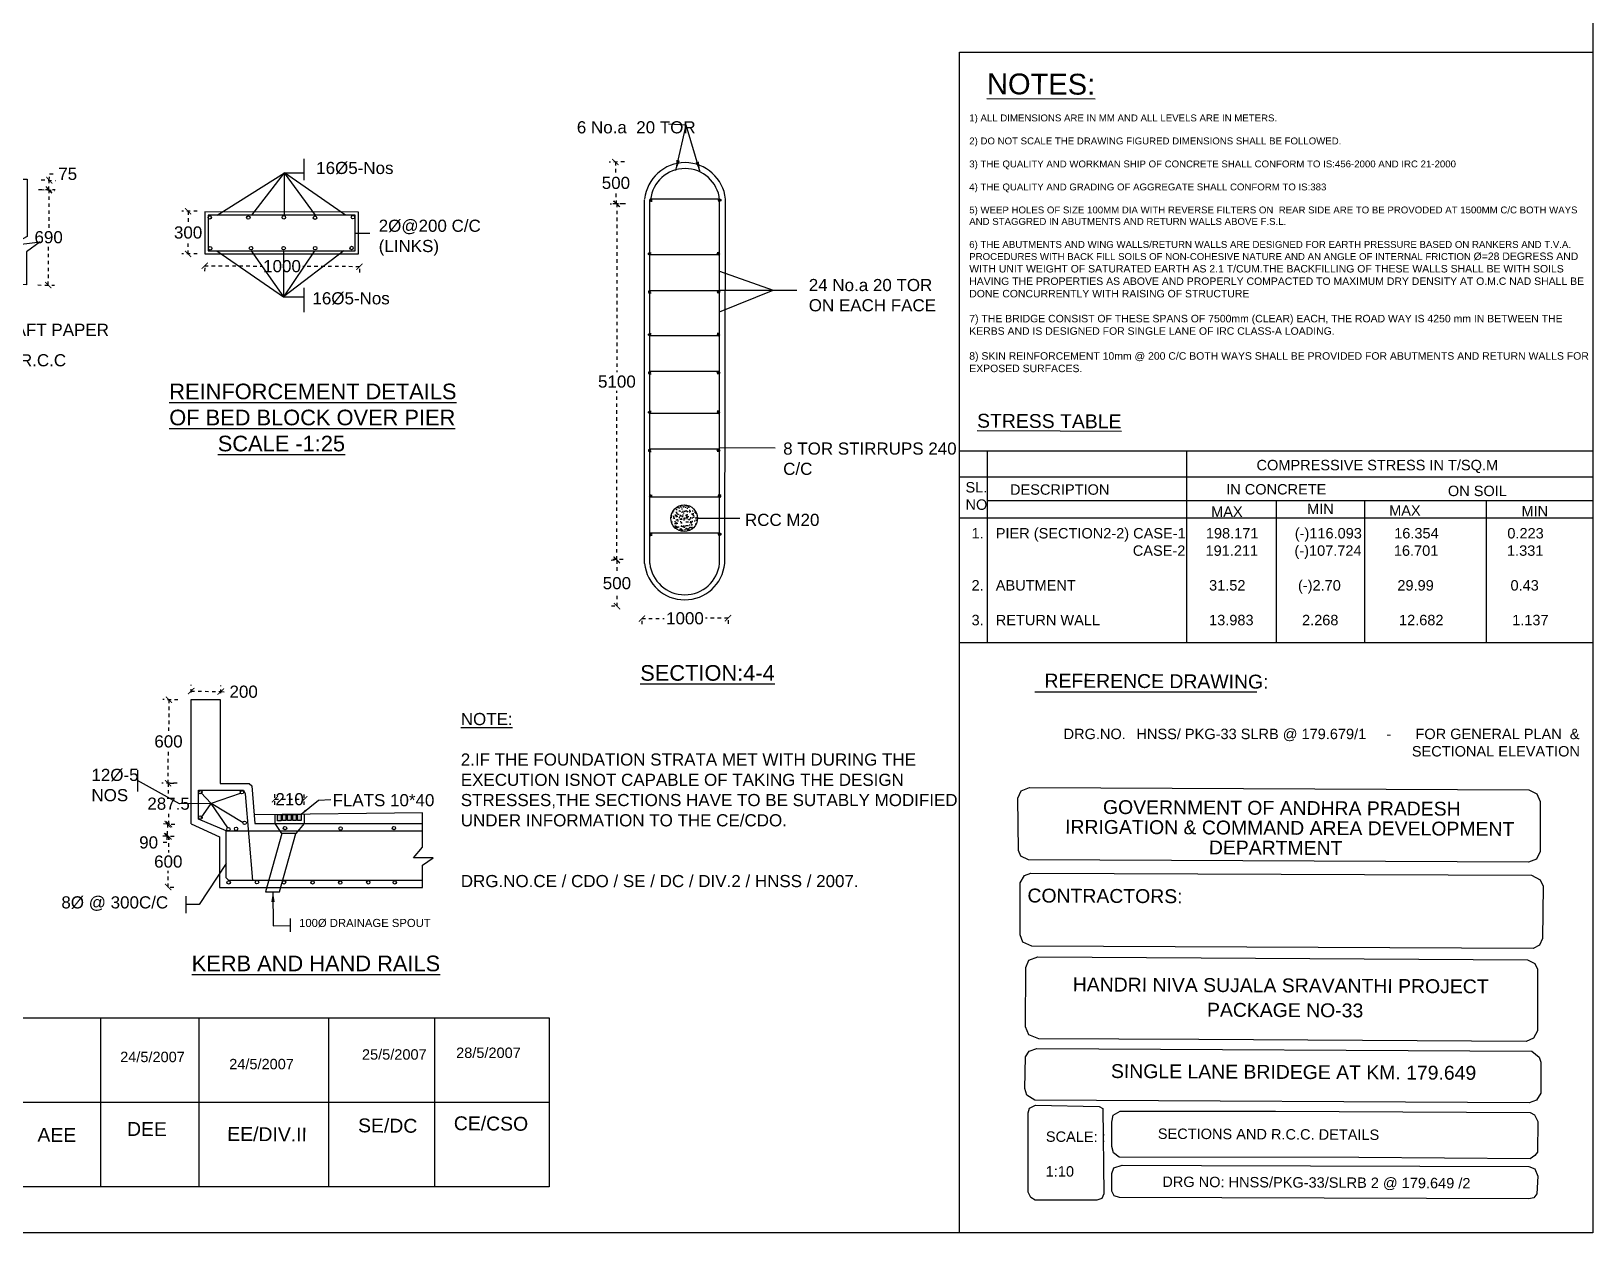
# Model space of a CAD drawing. Header units: inches. Extents: x 19489.8 to 19579.2, y 19557.9 to 19618.1.
# Drawn here: x 19534.17 to 19579.17, y 19557.88 to 19592.49 of the extents above; entities that cross this region are included whole.
import ezdxf

# ---------------------------------------------------------------- set-up
doc = ezdxf.new("R2010")
doc.units = ezdxf.units.IN
doc.header["$MEASUREMENT"] = 0
doc.linetypes.add('DASHDOT', pattern=[1, 0.5, -0.25, 0, -0.25])
for name, color, linetype in [('DIMENSION', 255, 'Continuous'), ('DRAWING', 7, 'Continuous'), ('TEXT', 255, 'Continuous')]:
    doc.layers.add(name, color=color, linetype=linetype)
doc.styles.get("Standard").update_dxf_attribs({"font": 'arial.ttf'})
doc.styles.add('TIMES NEW ROMAN', font='times.ttf')
doc.dimstyles.new('dig', dxfattribs={"dimtxt": 0.1875, "dimasz": 0.18, "dimexe": 0.18, "dimexo": 0.0625, "dimgap": 0.09, "dimtad": 0, "dimtih": 1, "dimtoh": 1, "dimdec": 4, "dimzin": 0, "dimdsep": 46, "dimtxsty": 'Standard', "dimblk": 'ARCHTICK', "dimcen": 0.09, "dimadec": 0, "dimazin": 0, "dimtfac": 1, "dimtdec": 4, "dimtofl": 0, "dimtmove": 0, "dimatfit": 3, "dimldrblk": 'ARCHTICK', "dimfxl": 1, "dimtolj": 1, "dimtzin": 0, "dimarcsym": 0})
doc.dimstyles.new('ISO-25', dxfattribs={"dimtxt": 0.636364, "dimasz": 1, "dimexe": 1.25, "dimexo": 0.625, "dimtad": 0, "dimtih": 1, "dimtoh": 1, "dimlfac": 100, "dimtxsty": 'TIMES NEW ROMAN', "dimcen": 2.5, "dimadec": 0, "dimazin": 0, "dimtfac": 1, "dimtmove": 0, "dimatfit": 3, "dimfxl": 1, "dimarcsym": 0})
doc.dimstyles.get("Standard").update_dxf_attribs({"dimtxt": 0.18, "dimasz": 0.18, "dimexe": 0.18, "dimexo": 0.0625, "dimgap": 0.09, "dimtad": 0, "dimtih": 1, "dimtoh": 1, "dimdec": 4, "dimzin": 0, "dimdsep": 46, "dimtxsty": 'Standard', "dimcen": 0.09, "dimadec": 0, "dimazin": 0, "dimtfac": 1, "dimtdec": 4, "dimtofl": 0, "dimtmove": 0, "dimatfit": 3, "dimfxl": 1, "dimtolj": 1, "dimtzin": 0, "dimarcsym": 0})

# ---------------------------------------------------------------- blocks, each defined once
blk = doc.blocks.new('_ArchTick')
at = {"color": 0, "linetype": 'ByBlock', "const_width": 0.15}
blk.add_lwpolyline([(-0.5, -0.5), (0.5, 0.5)], dxfattribs=at)
blk = doc.blocks.new('*D38')
at = {"layer": 'Defpoints', "color": 0, "linetype": 'DASHDOT', "ltscale": 0.02, "transparency": 16777216}
for p in [(19534.317, 19587.936), (19534.296, 19585.185), (19534.661, 19585.182)]:
    blk.add_point(p, dxfattribs=at)
at = {"layer": 'DIMENSION', "color": 0, "linetype": 'DASHDOT', "lineweight": -2, "ltscale": 0.02, "transparency": 16777216}
for p, q in [((19534.379, 19587.936), (19534.861, 19587.932)), ((19534.681, 19587.934), (19534.673, 19586.827)), ((19534.661, 19585.182), (19534.669, 19586.289)), ((19534.359, 19585.184), (19534.841, 19585.181))]:
    blk.add_line(p, q, dxfattribs=at)
at = {"layer": 'DIMENSION', "color": 0, "linetype": 'DASHDOT', "lineweight": -2, "ltscale": 0.02, "transparency": 16777216, "xscale": 0.18, "yscale": 0.18, "zscale": 0.18}
for p, rotation in [((19534.681, 19587.934), 89.57400917040029), ((19534.661, 19585.182), 269.5740091704002)]:
    blk.add_blockref('_ArchTick', p, dxfattribs=dict(at, rotation=rotation))
at = {"layer": 'DIMENSION', "color": 0, "linetype": 'DASHDOT', "ltscale": 0.02, "transparency": 16777216, "insert": (19534.671, 19586.558), "char_height": 0.35, "attachment_point": 5}
blk.add_mtext('\\A1;690', dxfattribs=at)
blk = doc.blocks.new('*D39')
at = {"layer": 'Defpoints', "color": 0, "linetype": 'DASHDOT', "ltscale": 0.02, "transparency": 16777216}
for p in [(19534.379, 19587.936), (19534.395, 19588.218), (19534.69, 19588.202)]:
    blk.add_point(p, dxfattribs=at)
at = {"layer": 'DIMENSION', "color": 0, "linetype": 'DASHDOT', "lineweight": -2, "ltscale": 0.02, "transparency": 16777216}
for p, q in [((19534.69, 19588.202), (19534.7, 19588.382)), ((19534.7, 19588.382), (19534.88, 19588.382)), ((19534.442, 19587.933), (19534.854, 19587.91)), ((19534.457, 19588.215), (19534.87, 19588.193)), ((19534.675, 19587.92), (19534.69, 19588.202))]:
    blk.add_line(p, q, dxfattribs=at)
at = {"layer": 'DIMENSION', "color": 0, "linetype": 'DASHDOT', "lineweight": -2, "ltscale": 0.02, "transparency": 16777216, "xscale": 0.18, "yscale": 0.18, "zscale": 0.18}
for p, rotation in [((19534.69, 19588.202), 86.87639825555217), ((19534.675, 19587.92), 266.8763982555521)]:
    blk.add_blockref('_ArchTick', p, dxfattribs=dict(at, rotation=rotation))
at = {"layer": 'DIMENSION', "color": 0, "linetype": 'DASHDOT', "ltscale": 0.02, "transparency": 16777216, "insert": (19535.22, 19588.382), "char_height": 0.35, "attachment_point": 5}
blk.add_mtext('\\A1;75', dxfattribs=at)
blk = doc.blocks.new('*D46')
at = {"layer": 'Defpoints', "color": 0, "linetype": 'DASHDOT', "ltscale": 0.02, "transparency": 16777216}
for p in [(19539.016, 19587.307), (19538.69, 19586.081), (19539.016, 19586.081)]:
    blk.add_point(p, dxfattribs=at)
at = {"layer": 'DIMENSION', "color": 0, "linetype": 'DASHDOT', "lineweight": -2, "ltscale": 0.02, "transparency": 16777216}
for p, q in [((19538.954, 19587.307), (19538.51, 19587.307)), ((19538.69, 19587.307), (19538.69, 19586.962)), ((19538.954, 19586.081), (19538.51, 19586.081)), ((19538.69, 19586.081), (19538.69, 19586.425))]:
    blk.add_line(p, q, dxfattribs=at)
at = {"layer": 'DIMENSION', "color": 0, "linetype": 'DASHDOT', "lineweight": -2, "ltscale": 0.02, "transparency": 16777216, "xscale": 0.18, "yscale": 0.18, "zscale": 0.18}
for p, rotation in [((19538.69, 19587.307), 90), ((19538.69, 19586.081), 270)]:
    blk.add_blockref('_ArchTick', p, dxfattribs=dict(at, rotation=rotation))
at = {"layer": 'DIMENSION', "color": 0, "linetype": 'DASHDOT', "ltscale": 0.02, "transparency": 16777216, "insert": (19538.69, 19586.694), "char_height": 0.35, "attachment_point": 5}
blk.add_mtext('\\A1;300', dxfattribs=at)
blk = doc.blocks.new('*D47')
at = {"layer": 'Defpoints', "color": 0, "linetype": 'DASHDOT', "ltscale": 0.02, "transparency": 16777216}
for p in [(19539.168, 19585.74), (19543.626, 19585.71), (19543.626, 19585.71)]:
    blk.add_point(p, dxfattribs=at)
at = {"layer": 'DIMENSION', "color": 0, "linetype": 'DASHDOT', "lineweight": -2, "ltscale": 0.02, "transparency": 16777216}
for p, q in [((19539.168, 19585.678), (19539.167, 19585.56)), ((19539.168, 19585.74), (19540.801, 19585.729)), ((19543.626, 19585.71), (19541.992, 19585.721)), ((19543.626, 19585.648), (19543.625, 19585.53))]:
    blk.add_line(p, q, dxfattribs=at)
at = {"layer": 'DIMENSION', "color": 0, "linetype": 'DASHDOT', "lineweight": -2, "ltscale": 0.02, "transparency": 16777216, "xscale": 0.18, "yscale": 0.18, "zscale": 0.18}
for p, rotation in [((19539.168, 19585.74), 179.6137076246122), ((19543.626, 19585.71), 359.6137076246123)]:
    blk.add_blockref('_ArchTick', p, dxfattribs=dict(at, rotation=rotation))
at = {"layer": 'DIMENSION', "color": 0, "linetype": 'DASHDOT', "ltscale": 0.02, "transparency": 16777216, "insert": (19541.397, 19585.725), "char_height": 0.35, "attachment_point": 5}
blk.add_mtext('\\A1;1000', dxfattribs=at)
blk = doc.blocks.new('*D48')
at = {"layer": 'Defpoints', "color": 0, "linetype": 'DASHDOT', "ltscale": 0.02, "transparency": 16777216}
for p in [(19551.324, 19588.735), (19551.034, 19587.518), (19551.355, 19587.526)]:
    blk.add_point(p, dxfattribs=at)
at = {"layer": 'DIMENSION', "color": 0, "linetype": 'DASHDOT', "lineweight": -2, "ltscale": 0.02, "transparency": 16777216}
for p, q in [((19551.262, 19588.733), (19550.824, 19588.722)), ((19551.004, 19588.727), (19551.012, 19588.391)), ((19551.034, 19587.518), (19551.026, 19587.854)), ((19551.292, 19587.525), (19550.854, 19587.514))]:
    blk.add_line(p, q, dxfattribs=at)
at = {"layer": 'DIMENSION', "color": 0, "linetype": 'DASHDOT', "lineweight": -2, "ltscale": 0.02, "transparency": 16777216, "xscale": 0.18, "yscale": 0.18, "zscale": 0.18}
for p, rotation in [((19551.004, 19588.727), 91.44609734087585), ((19551.034, 19587.518), 271.4460973408758)]:
    blk.add_blockref('_ArchTick', p, dxfattribs=dict(at, rotation=rotation))
at = {"layer": 'DIMENSION', "color": 0, "linetype": 'DASHDOT', "ltscale": 0.02, "transparency": 16777216, "insert": (19551.019, 19588.123), "char_height": 0.35, "attachment_point": 5}
blk.add_mtext('\\A1;500', dxfattribs=at)
blk = doc.blocks.new('*D49')
at = {"layer": 'Defpoints', "color": 0, "linetype": 'DASHDOT', "ltscale": 0.02, "transparency": 16777216}
for p in [(19551.292, 19587.525), (19551.046, 19577.273), (19551.289, 19577.273)]:
    blk.add_point(p, dxfattribs=at)
at = {"layer": 'DIMENSION', "color": 0, "linetype": 'DASHDOT', "lineweight": -2, "ltscale": 0.02, "transparency": 16777216}
for p, q in [((19551.23, 19587.525), (19550.869, 19587.525)), ((19551.049, 19587.525), (19551.048, 19582.668)), ((19551.046, 19577.273), (19551.048, 19582.13)), ((19551.227, 19577.273), (19550.866, 19577.273))]:
    blk.add_line(p, q, dxfattribs=at)
at = {"layer": 'DIMENSION', "color": 0, "linetype": 'DASHDOT', "lineweight": -2, "ltscale": 0.02, "transparency": 16777216, "xscale": 0.18, "yscale": 0.18, "zscale": 0.18}
for p, rotation in [((19551.049, 19587.525), 89.98391561210362), ((19551.046, 19577.273), 269.9839156121036)]:
    blk.add_blockref('_ArchTick', p, dxfattribs=dict(at, rotation=rotation))
at = {"layer": 'DIMENSION', "color": 0, "linetype": 'DASHDOT', "ltscale": 0.02, "transparency": 16777216, "insert": (19551.048, 19582.399), "char_height": 0.35, "attachment_point": 5}
blk.add_mtext('\\A1;5100', dxfattribs=at)
blk = doc.blocks.new('*D50')
at = {"layer": 'Defpoints', "color": 0, "linetype": 'DASHDOT', "ltscale": 0.02, "transparency": 16777216}
for p in [(19551.043, 19577.252), (19551.052, 19575.931), (19551.052, 19575.931)]:
    blk.add_point(p, dxfattribs=at)
at = {"layer": 'DIMENSION', "color": 0, "linetype": 'DASHDOT', "lineweight": -2, "ltscale": 0.02, "transparency": 16777216}
for p, q in [((19550.98, 19577.252), (19550.863, 19577.251)), ((19551.043, 19577.252), (19551.046, 19576.861)), ((19551.052, 19575.931), (19551.05, 19576.323)), ((19550.99, 19575.931), (19550.872, 19575.93))]:
    blk.add_line(p, q, dxfattribs=at)
at = {"layer": 'DIMENSION', "color": 0, "linetype": 'DASHDOT', "lineweight": -2, "ltscale": 0.02, "transparency": 16777216, "xscale": 0.18, "yscale": 0.18, "zscale": 0.18}
for p, rotation in [((19551.043, 19577.252), 90.4075455980515), ((19551.052, 19575.931), 270.4075455980515)]:
    blk.add_blockref('_ArchTick', p, dxfattribs=dict(at, rotation=rotation))
at = {"layer": 'DIMENSION', "color": 0, "linetype": 'DASHDOT', "ltscale": 0.02, "transparency": 16777216, "insert": (19551.048, 19576.592), "char_height": 0.35, "attachment_point": 5}
blk.add_mtext('\\A1;500', dxfattribs=at)
blk = doc.blocks.new('*D51')
at = {"layer": 'Defpoints', "color": 0, "linetype": 'DASHDOT', "ltscale": 0.02, "transparency": 16777216}
for p in [(19551.768, 19575.574), (19554.249, 19575.587), (19554.249, 19575.587)]:
    blk.add_point(p, dxfattribs=at)
at = {"layer": 'DIMENSION', "color": 0, "linetype": 'DASHDOT', "lineweight": -2, "ltscale": 0.02, "transparency": 16777216}
for p, q in [((19551.768, 19575.574), (19552.413, 19575.577)), ((19551.769, 19575.511), (19551.769, 19575.394)), ((19554.249, 19575.587), (19553.604, 19575.583)), ((19554.25, 19575.524), (19554.25, 19575.407))]:
    blk.add_line(p, q, dxfattribs=at)
at = {"layer": 'DIMENSION', "color": 0, "linetype": 'DASHDOT', "lineweight": -2, "ltscale": 0.02, "transparency": 16777216, "xscale": 0.18, "yscale": 0.18, "zscale": 0.18}
for p, rotation in [((19551.768, 19575.574), 180.2949364055748), ((19554.249, 19575.587), 0.2949364055748507)]:
    blk.add_blockref('_ArchTick', p, dxfattribs=dict(at, rotation=rotation))
at = {"layer": 'DIMENSION', "color": 0, "linetype": 'DASHDOT', "ltscale": 0.02, "transparency": 16777216, "insert": (19553.009, 19575.58), "char_height": 0.35, "attachment_point": 5}
blk.add_mtext('\\A1;1000', dxfattribs=at)
blk = doc.blocks.new('*D52')
at = {"layer": 'Defpoints', "color": 0, "linetype": 'DASHDOT', "ltscale": 0.02, "transparency": 16777216}
for p in [(19538.46, 19573.232), (19538.112, 19570.83), (19538.435, 19570.827)]:
    blk.add_point(p, dxfattribs=at)
at = {"layer": 'DIMENSION', "color": 0, "linetype": 'DASHDOT', "lineweight": -2, "ltscale": 0.02, "transparency": 16777216}
for p, q in [((19538.398, 19573.233), (19537.958, 19573.238)), ((19538.138, 19573.236), (19538.128, 19572.302)), ((19538.112, 19570.83), (19538.122, 19571.764)), ((19538.372, 19570.827), (19537.932, 19570.832))]:
    blk.add_line(p, q, dxfattribs=at)
at = {"layer": 'DIMENSION', "color": 0, "linetype": 'DASHDOT', "lineweight": -2, "ltscale": 0.02, "transparency": 16777216, "xscale": 0.18, "yscale": 0.18, "zscale": 0.18}
for p, rotation in [((19538.138, 19573.236), 89.3953355715784), ((19538.112, 19570.83), 269.3953355715784)]:
    blk.add_blockref('_ArchTick', p, dxfattribs=dict(at, rotation=rotation))
at = {"layer": 'DIMENSION', "color": 0, "linetype": 'DASHDOT', "ltscale": 0.02, "transparency": 16777216, "insert": (19538.125, 19572.033), "char_height": 0.35, "attachment_point": 5}
blk.add_mtext('\\A1;600', dxfattribs=at)
blk = doc.blocks.new('*D53')
at = {"layer": 'Defpoints', "color": 0, "linetype": 'DASHDOT', "ltscale": 0.02, "transparency": 16777216}
for p in [(19539.632, 19573.469), (19538.777, 19573.382), (19539.629, 19573.365)]:
    blk.add_point(p, dxfattribs=at)
at = {"layer": 'DIMENSION', "color": 0, "linetype": 'DASHDOT', "lineweight": -2, "ltscale": 0.02, "transparency": 16777216}
for p, q in [((19538.778, 19573.444), (19538.783, 19573.666)), ((19538.779, 19573.486), (19539.632, 19573.469)), ((19539.631, 19573.427), (19539.635, 19573.649)), ((19539.632, 19573.469), (19539.811, 19573.465))]:
    blk.add_line(p, q, dxfattribs=at)
at = {"layer": 'DIMENSION', "color": 0, "linetype": 'DASHDOT', "lineweight": -2, "ltscale": 0.02, "transparency": 16777216, "xscale": 0.18, "yscale": 0.18, "zscale": 0.18}
for p, rotation in [((19538.779, 19573.486), 178.8244536429207), ((19539.632, 19573.469), 358.8244536429207)]:
    blk.add_blockref('_ArchTick', p, dxfattribs=dict(at, rotation=rotation))
at = {"layer": 'DIMENSION', "color": 0, "linetype": 'DASHDOT', "ltscale": 0.02, "transparency": 16777216, "insert": (19540.291, 19573.465), "char_height": 0.35, "attachment_point": 5}
blk.add_mtext('\\A1;200', dxfattribs=at)
blk = doc.blocks.new('*D54')
at = {"layer": 'Defpoints', "color": 0, "linetype": 'DASHDOT', "ltscale": 0.02, "transparency": 16777216}
for p in [(19538.112, 19570.83), (19538.141, 19569.648), (19538.141, 19569.648)]:
    blk.add_point(p, dxfattribs=at)
at = {"layer": 'DIMENSION', "color": 0, "linetype": 'DASHDOT', "lineweight": -2, "ltscale": 0.02, "transparency": 16777216}
for p, q in [((19538.112, 19570.83), (19538.12, 19570.508)), ((19538.175, 19570.832), (19538.292, 19570.835)), ((19538.141, 19569.648), (19538.133, 19569.971)), ((19538.204, 19569.65), (19538.321, 19569.653))]:
    blk.add_line(p, q, dxfattribs=at)
at = {"layer": 'DIMENSION', "color": 0, "linetype": 'DASHDOT', "lineweight": -2, "ltscale": 0.02, "transparency": 16777216, "xscale": 0.18, "yscale": 0.18, "zscale": 0.18}
for p, rotation in [((19538.112, 19570.83), 91.423510117115), ((19538.141, 19569.648), 271.423510117115)]:
    blk.add_blockref('_ArchTick', p, dxfattribs=dict(at, rotation=rotation))
at = {"layer": 'DIMENSION', "color": 0, "linetype": 'DASHDOT', "ltscale": 0.02, "transparency": 16777216, "insert": (19538.127, 19570.239), "char_height": 0.35, "attachment_point": 5}
blk.add_mtext('\\A1;287.5', dxfattribs=at)
blk = doc.blocks.new('*D55')
at = {"layer": 'Defpoints', "color": 0, "linetype": 'DASHDOT', "ltscale": 0.02, "transparency": 16777216}
for p in [(19538.141, 19569.648), (19538.082, 19569.303), (19538.125, 19569.301)]:
    blk.add_point(p, dxfattribs=at)
at = {"layer": 'DIMENSION', "color": 0, "linetype": 'DASHDOT', "lineweight": -2, "ltscale": 0.02, "transparency": 16777216}
for p, q in [((19538.079, 19569.651), (19537.919, 19569.659)), ((19538.099, 19569.65), (19538.082, 19569.303)), ((19538.073, 19569.123), (19537.893, 19569.123)), ((19538.062, 19569.304), (19537.902, 19569.312)), ((19538.082, 19569.303), (19538.073, 19569.123))]:
    blk.add_line(p, q, dxfattribs=at)
at = {"layer": 'DIMENSION', "color": 0, "linetype": 'DASHDOT', "lineweight": -2, "ltscale": 0.02, "transparency": 16777216, "xscale": 0.18, "yscale": 0.18, "zscale": 0.18}
for p, rotation in [((19538.082, 19569.303), 267.2133164729715), ((19538.099, 19569.65), 87.21331647297147)]:
    blk.add_blockref('_ArchTick', p, dxfattribs=dict(at, rotation=rotation))
at = {"layer": 'DIMENSION', "color": 0, "linetype": 'DASHDOT', "ltscale": 0.02, "transparency": 16777216, "insert": (19537.553, 19569.123), "char_height": 0.35, "attachment_point": 5}
blk.add_mtext('\\A1;90', dxfattribs=at)
blk = doc.blocks.new('*D56')
at = {"layer": 'Defpoints', "color": 0, "linetype": 'DASHDOT', "ltscale": 0.02, "transparency": 16777216}
for p in [(19538.125, 19569.301), (19538.114, 19567.84), (19538.114, 19567.84)]:
    blk.add_point(p, dxfattribs=at)
at = {"layer": 'DIMENSION', "color": 0, "linetype": 'DASHDOT', "lineweight": -2, "ltscale": 0.02, "transparency": 16777216}
for p, q in [((19538.125, 19569.301), (19538.121, 19568.839)), ((19538.187, 19569.301), (19538.305, 19569.3)), ((19538.114, 19567.84), (19538.117, 19568.302)), ((19538.176, 19567.84), (19538.294, 19567.839))]:
    blk.add_line(p, q, dxfattribs=at)
at = {"layer": 'DIMENSION', "color": 0, "linetype": 'DASHDOT', "lineweight": -2, "ltscale": 0.02, "transparency": 16777216, "xscale": 0.18, "yscale": 0.18, "zscale": 0.18}
for p, rotation in [((19538.125, 19569.301), 89.577610379098), ((19538.114, 19567.84), 269.577610379098)]:
    blk.add_blockref('_ArchTick', p, dxfattribs=dict(at, rotation=rotation))
at = {"layer": 'DIMENSION', "color": 0, "linetype": 'DASHDOT', "ltscale": 0.02, "transparency": 16777216, "insert": (19538.119, 19568.571), "char_height": 0.35, "attachment_point": 5}
blk.add_mtext('\\A1;600', dxfattribs=at)
blk = doc.blocks.new('*D84')
at = {"layer": 'Defpoints', "color": 0, "linetype": 'DASHDOT', "ltscale": 0.02, "transparency": 16777216}
for p in [(19542.037, 19570.368), (19541.194, 19570.147), (19542.037, 19570.143)]:
    blk.add_point(p, dxfattribs=at)
at = {"layer": 'DIMENSION', "color": 0, "linetype": 'DASHDOT', "lineweight": -2, "ltscale": 0.02, "transparency": 16777216}
for p, q in [((19541.194, 19570.21), (19541.194, 19570.548)), ((19541.194, 19570.368), (19542.037, 19570.368)), ((19542.037, 19570.205), (19542.037, 19570.548))]:
    blk.add_line(p, q, dxfattribs=at)
at = {"layer": 'DIMENSION', "color": 0, "linetype": 'DASHDOT', "lineweight": -2, "ltscale": 0.02, "transparency": 16777216, "xscale": 0.18, "yscale": 0.18, "zscale": 0.18, "rotation": 180}
blk.add_blockref('_ArchTick', (19541.194, 19570.368), dxfattribs=at)
at = {"layer": 'DIMENSION', "color": 0, "linetype": 'DASHDOT', "lineweight": -2, "ltscale": 0.02, "transparency": 16777216, "xscale": 0.18, "yscale": 0.18, "zscale": 0.18}
blk.add_blockref('_ArchTick', (19542.037, 19570.368), dxfattribs=at)
at = {"layer": 'DIMENSION', "color": 0, "linetype": 'DASHDOT', "ltscale": 0.02, "transparency": 16777216, "insert": (19541.615, 19570.368), "char_height": 0.35, "attachment_point": 5}
blk.add_mtext('\\A1;210', dxfattribs=at)

msp = doc.modelspace()

# ---------------------------------------------------------------- hatches: boundary and pattern name
at = {"layer": 'DRAWING'}
for points in [[(19552.04763, 19587.63053, 1), (19552.01527, 19587.63053, 1)], [(19554.00437, 19587.63053, 1), (19553.97201, 19587.63053, 1)], [(19552.01393, 19586.08329, 1), (19551.98157, 19586.08329, 1)], [(19553.9739, 19586.08775, 1), (19553.94155, 19586.08775, 1)], [(19552.01381, 19584.989, 1), (19551.98146, 19584.989, 1)], [(19553.97056, 19584.989, 1), (19553.9382, 19584.989, 1)], [(19552.01393, 19583.75235, 1), (19551.98157, 19583.75235, 1)], [(19553.9739, 19583.75681, 1), (19553.94155, 19583.75681, 1)], [(19552.01381, 19582.65805, 1), (19551.98146, 19582.65805, 1)], [(19553.97056, 19582.65805, 1), (19553.9382, 19582.65805, 1)], [(19552.01393, 19581.51517, 1), (19551.98157, 19581.51517, 1)], [(19553.9739, 19581.51963, 1), (19553.94155, 19581.51963, 1)], [(19552.01381, 19580.42087, 1), (19551.98146, 19580.42087, 1)], [(19553.97056, 19580.42087, 1), (19553.9382, 19580.42087, 1)], [(19552.04774, 19579.10163, 1), (19552.01538, 19579.10163, 1)], [(19554.00772, 19579.10609, 1), (19553.97536, 19579.10609, 1)], [(19552.04763, 19578.00733, 1), (19552.01527, 19578.00733, 1)], [(19554.00437, 19578.00733, 1), (19553.97201, 19578.00733, 1)]]:
    msp.add_hatch(color=0, dxfattribs=at).paths.add_polyline_path(points)
h = msp.add_hatch(dxfattribs=at)
h.set_pattern_fill('AR-CONC', color=0, scale=0.03, style=0)
h.set_pattern_definition([(50, (0, 0), (0.2151780548, -0.0188256405), [0.0225, -0.2475]), (355, (0, 0), (-0.0416254, 0.2256576401), [0.018, -0.198]), (100.4514, (0.01793, -0.00157), (0.1735528145, 0.2068318626), [0.019122057, -0.2103426336]), (46.1842, (0, 0.06), (0.3201723146, -0.0496557043), [0.03375, -0.37125]), (96.6356, (0.02668, 0.05586), (0.2803988117, 0.2922353613), [0.0286830864, -0.3155139]), (351.1842, (0, 0.06), (0.2803985835, 0.2922355803), [0.027, -0.297]), (21, (0.03, 0.045), (0.1790721156, -0.1207856672), [0.0225, -0.2475]), (326, (0.03, 0.045), (0.0729945996, 0.2175450135), [0.018, -0.198]), (71.4514, (0.04492, 0.03493), (0.2520667886, 0.096759149), [0.019122057, -0.2103426336]), (37.5, (0, 0), (0.0036479566, 0.09986815615), [0, -0.1956, 0, -0.201, 0, -0.19875]), (7.5, (0, 0), (0.07892086123, 0.11832351356), [0, -0.1146, 0, -0.1911, 0, -0.07575]), (327.5, (-0.0669, 0), (0.16014673085, -0.00676646152), [0, -0.075, 0, -0.234, 0, -0.3105]), (317.5, (-0.0969, 0), (0.1749558508, 0.0300314947), [0, -0.0975, 0, -0.1554, 0, -0.2205])])
h.paths.add_polyline_path([(19552.60299, 19578.46385, 1), (19553.37201, 19578.46385, 1)])
h = msp.add_hatch(color=256, dxfattribs=at)
h.paths.add_polyline_path([(19541.36965, 19569.92788), (19541.26698, 19569.92788), (19541.26698, 19569.75005), (19541.36965, 19569.75005)])
h.paths.add_polyline_path([(19541.51018, 19569.92948), (19541.40751, 19569.92948), (19541.40751, 19569.75164), (19541.51018, 19569.75164)])
h.paths.add_polyline_path([(19541.65739, 19569.93115), (19541.55471, 19569.93115), (19541.55471, 19569.75332), (19541.65739, 19569.75332)])
h.paths.add_polyline_path([(19541.80871, 19569.93287), (19541.70603, 19569.93287), (19541.70603, 19569.75504), (19541.80871, 19569.75504)])
h.paths.add_polyline_path([(19541.94379, 19569.9344), (19541.84112, 19569.9344), (19541.84112, 19569.75657), (19541.94379, 19569.75657)])

# ---------------------------------------------------------------- linework, layer by layer
at = {"layer": 'DIMENSION', "ltscale": 0.02}
msp.add_lwpolyline([(19541.62705, 19566.93199), (19541.63495, 19566.54832)], dxfattribs=at)
at = {"layer": 'DRAWING'}
for p, q in [((19551.84729, 19577.15983), (19551.84729, 19587.63957)), ((19551.99355, 19577.15983), (19551.99355, 19587.63957)), ((19554.00877, 19587.6608), (19552.02552, 19587.6608)), ((19554.00877, 19577.15983), (19554.00877, 19587.63957)), ((19554.15503, 19577.15983), (19554.17769, 19587.65702)), ((19553.97496, 19586.05163), (19551.99171, 19586.05163)), ((19553.97496, 19585.01926), (19551.99171, 19585.01926)), ((19553.97496, 19583.72068), (19551.99171, 19583.72068)), ((19553.97496, 19582.68832), (19551.99171, 19582.68832)), ((19553.97496, 19581.4835), (19551.99171, 19581.4835)), ((19553.97496, 19580.45114), (19551.99171, 19580.45114)), ((19554.00877, 19579.06996), (19552.02552, 19579.06996)), ((19554.00877, 19578.0376), (19552.02552, 19578.0376))]:
    msp.add_line(p, q, dxfattribs=at)
for points in [[(19489.76551, 19618.1268), (19579.17082, 19618.1268), (19579.17082, 19557.87913), (19489.76551, 19557.87913)], [(19579.17082, 19557.87913), (19560.92057, 19557.87913), (19560.92057, 19591.89188), (19579.17082, 19591.89188)], [(19539.17028, 19587.29546), (19539.17028, 19586.0773), (19543.60423, 19586.0773), (19543.60423, 19587.28583)], [(19539.26535, 19587.20018), (19539.26535, 19586.17237), (19543.50916, 19586.17237), (19543.50916, 19587.19096)], [(19541.26698, 19569.92788), (19541.36965, 19569.92788), (19541.36965, 19569.75005), (19541.26698, 19569.75005)], [(19541.40751, 19569.92948), (19541.51018, 19569.92948), (19541.51018, 19569.75164), (19541.40751, 19569.75164)], [(19541.55471, 19569.93115), (19541.65739, 19569.93115), (19541.65739, 19569.75332), (19541.55471, 19569.75332)], [(19541.70603, 19569.93287), (19541.80871, 19569.93287), (19541.80871, 19569.75504), (19541.70603, 19569.75504)], [(19541.84112, 19569.9344), (19541.94379, 19569.9344), (19541.94379, 19569.75657), (19541.84112, 19569.75657)], [(19533.70704, 19564.07178), (19549.09531, 19564.07178), (19549.09531, 19559.20316), (19533.70704, 19559.20316)]]:
    msp.add_lwpolyline(points, close=True, dxfattribs=at)
for points in [[(19542.02803, 19588.81766), (19542.02803, 19588.20481)], [(19539.52975, 19587.19961), (19541.46478, 19588.41231)], [(19540.53006, 19587.19743), (19541.46478, 19588.41231)], [(19541.46478, 19587.1954), (19541.46478, 19588.41231)], [(19542.36628, 19587.19344), (19541.46478, 19588.41231)], [(19543.22159, 19587.19158), (19541.46478, 19588.41231)], [(19541.46478, 19588.41231), (19542.02803, 19588.41231)], [(19502.4442, 19587.36449), (19499.44702, 19587.34041), (19499.45495, 19588.23422), (19534.05573, 19588.23422), (19534.05573, 19586.58503), (19533.5699, 19586.32393), (19534.42639, 19586.43197), (19534.0297, 19586.14386), (19534.0297, 19585.1895), (19504.69386, 19585.2535), (19504.69386, 19588.23422)], [(19543.50916, 19586.68167), (19543.92848, 19586.68128)], [(19539.51672, 19586.17237), (19541.43939, 19584.84053)], [(19540.50605, 19586.17237), (19541.43939, 19584.84053)], [(19541.43939, 19586.17237), (19541.43939, 19584.84053)], [(19542.3361, 19586.17237), (19541.43939, 19584.84053)], [(19543.18106, 19586.17237), (19541.43939, 19584.84053)], [(19554.00877, 19585.58682), (19555.54891, 19585.03796)], [(19541.43939, 19584.84053), (19542.02196, 19584.84053)], [(19542.02196, 19585.10579), (19542.02196, 19584.4019)], [(19554.00877, 19585.03796), (19556.23329, 19585.03796)], [(19554.00877, 19584.41425), (19555.54891, 19585.03796)], [(19554.00877, 19580.50592), (19554.00877, 19580.50592), (19555.60654, 19580.49422)], [(19560.92057, 19580.40803), (19579.17082, 19580.40803)], [(19561.71993, 19580.40803), (19561.71993, 19574.88551)], [(19567.46206, 19580.40803), (19567.46206, 19574.88551)], [(19560.92057, 19579.65838), (19579.17082, 19579.65838)], [(19561.71993, 19578.97777), (19579.17082, 19578.97777)], [(19570.0457, 19578.97777), (19570.0457, 19574.88551)], [(19572.5944, 19578.97777), (19572.5944, 19574.88551)], [(19576.09572, 19578.97777), (19576.09572, 19574.88551)], [(19553.37201, 19578.46385), (19554.58949, 19578.46385)], [(19560.92057, 19578.47627), (19579.17082, 19578.47627)], [(19560.92057, 19574.88551), (19579.17082, 19574.88551)], [(19563.09194, 19573.46635), (19569.48863, 19573.46127)], [(19538.78191, 19569.66124), (19538.78191, 19573.24217), (19539.61153, 19573.24217), (19539.61153, 19570.82467), (19540.45019, 19570.82467), (19540.53057, 19570.75246), (19540.60918, 19569.6703), (19545.439, 19569.6703)], [(19537.23566, 19571.20417), (19537.23175, 19570.59196)], [(19539.35691, 19570.24881), (19538.43753, 19570.23765), (19537.23374, 19570.90404)], [(19545.4416, 19568.02796), (19539.8642, 19568.02796), (19539.78953, 19568.1006), (19539.78953, 19569.45639), (19538.99255, 19569.79602), (19538.99255, 19570.62752), (19540.28328, 19570.62752), (19540.33245, 19570.52522), (19540.54873, 19568.02796)], [(19539.05744, 19570.55951), (19539.35691, 19570.24881)], [(19540.1883, 19570.53563), (19539.35691, 19570.24881)], [(19562.59961, 19570.39831), (19562.69364, 19570.61023), (19562.94086, 19570.7064), (19577.32605, 19570.64439), (19577.56336, 19570.52791), (19577.65244, 19570.30319), (19577.65303, 19568.86066), (19577.54604, 19568.64339), (19577.32227, 19568.55847), (19562.90586, 19568.62318), (19562.68646, 19568.73197), (19562.61729, 19568.89093), (19562.59961, 19570.39831)], [(19538.78191, 19569.66124), (19539.59697, 19569.2853), (19539.59697, 19567.82258), (19545.4416, 19567.82258), (19545.4416, 19568.46712), (19545.75154, 19568.68191), (19545.18535, 19568.68191), (19545.44278, 19568.98781), (19545.44278, 19569.6703), (19545.44278, 19569.97532), (19540.59102, 19569.9202)], [(19539.06452, 19569.83505), (19539.35691, 19570.24881)], [(19540.27477, 19569.69016), (19539.35691, 19570.24881)], [(19539.83597, 19569.54527), (19539.35691, 19570.24881)], [(19542.03656, 19569.93662), (19542.03656, 19569.6703), (19541.79695, 19569.38378), (19541.38977, 19569.38378), (19541.19975, 19569.6703), (19541.19684, 19569.92708)], [(19539.78953, 19569.45639), (19545.44278, 19569.45639)], [(19541.38977, 19569.38378), (19540.91836, 19567.70407), (19541.32161, 19567.70407), (19541.79695, 19569.38378)], [(19539.78953, 19568.52198), (19539.0127, 19567.33848), (19538.62584, 19567.33849)], [(19562.67161, 19567.96241), (19562.79628, 19568.17149), (19562.9788, 19568.24265), (19577.40228, 19568.17917), (19577.65904, 19568.04742), (19577.73952, 19567.86153), (19577.72067, 19566.35446), (19577.63418, 19566.16646), (19577.45331, 19566.06416), (19563.00166, 19566.13358), (19562.74962, 19566.25034), (19562.67079, 19566.46276), (19562.67161, 19567.96241)], [(19538.62593, 19567.57617), (19538.62575, 19567.08579)], [(19562.82986, 19565.52468), (19562.92024, 19565.72882), (19563.17841, 19565.82902), (19577.28952, 19565.74158), (19577.4995, 19565.63621), (19577.58245, 19565.46861), (19577.57621, 19563.69649), (19577.46521, 19563.4891), (19577.25593, 19563.38543), (19567.82151, 19563.45137), (19563.20422, 19563.4661), (19562.91753, 19563.58505), (19562.81925, 19563.81247), (19562.82986, 19565.52468)], [(19536.16718, 19564.07178), (19536.16718, 19559.20316)], [(19538.99816, 19564.07178), (19538.99816, 19559.20316)], [(19542.73505, 19564.07178), (19542.73505, 19559.20316)], [(19545.7925, 19564.07178), (19545.7925, 19559.20316)], [(19563.14872, 19563.18298), (19577.41312, 19563.11393), (19577.62805, 19562.94198), (19577.67483, 19562.79107), (19577.67507, 19561.89963), (19577.55146, 19561.6975), (19577.34089, 19561.62355), (19563.09569, 19561.69613), (19562.8579, 19561.83927), (19562.80806, 19562.036), (19562.81843, 19562.94495), (19562.9299, 19563.11383), (19563.14872, 19563.18298)], [(19533.70704, 19561.63747), (19549.09531, 19561.63747)], [(19562.89832, 19561.33636), (19562.94015, 19561.47136), (19563.10736, 19561.55098), (19564.94532, 19561.52002), (19565.05007, 19561.4592), (19565.08153, 19559.00244), (19565.01802, 19558.86191), (19564.88027, 19558.81604), (19563.10229, 19558.82226), (19562.97798, 19558.89369), (19562.89667, 19559.0532), (19562.89832, 19561.33636)], [(19565.30848, 19561.06399), (19565.35125, 19561.27037), (19565.54851, 19561.38658), (19570.03229, 19561.37748), (19577.36917, 19561.3429), (19577.49266, 19561.28117), (19577.58693, 19561.08658), (19577.57432, 19560.20087), (19577.50586, 19560.10492), (19577.36198, 19560.01282), (19572.42489, 19560.05059), (19565.51834, 19560.05672), (19565.3562, 19560.18084), (19565.3139, 19560.36289), (19565.30848, 19561.06399)], [(19565.30695, 19559.58848), (19565.36528, 19559.74799), (19565.61001, 19559.82537), (19567.89822, 19559.81686), (19577.32404, 19559.79098), (19577.50374, 19559.71731), (19577.58976, 19559.50859), (19577.56336, 19559.00345), (19577.47687, 19558.88427), (19577.32734, 19558.85409), (19565.53613, 19558.8904), (19565.37753, 19558.94359), (19565.31461, 19559.08018), (19565.30695, 19559.58848)]]:
    msp.add_lwpolyline(points, dxfattribs=at)
at = {"layer": 'DRAWING', "color": 0}
for centre, radius in [((19552.03145, 19587.63053), 0.01618), ((19553.98819, 19587.63053), 0.01618), ((19551.99775, 19586.08329), 0.01618), ((19553.95773, 19586.08775), 0.01618), ((19551.99764, 19584.989), 0.01618), ((19553.95438, 19584.989), 0.01618), ((19551.99775, 19583.75235), 0.01618), ((19553.95773, 19583.75681), 0.01618), ((19551.99764, 19582.65805), 0.01618), ((19553.95438, 19582.65805), 0.01618), ((19551.99775, 19581.51517), 0.01618), ((19553.95773, 19581.51963), 0.01618), ((19551.99764, 19580.42087), 0.01618), ((19553.95438, 19580.42087), 0.01618), ((19552.03156, 19579.10163), 0.01618), ((19552.9875, 19578.46385), 0.38451), ((19553.99154, 19579.10609), 0.01618), ((19552.03145, 19578.00733), 0.01618), ((19553.98819, 19578.00733), 0.01618)]:
    msp.add_circle(centre, radius, dxfattribs=at)
at = {"layer": 'DRAWING'}
for centre in [(19539.31462, 19587.13166), (19540.42546, 19587.12665), (19541.44822, 19587.13217), (19542.34691, 19587.12277), (19543.43914, 19587.13696), (19539.3268, 19586.23928), (19540.5031, 19586.24398), (19541.44414, 19586.24398), (19542.35224, 19586.24398), (19543.4015, 19586.24868), (19539.04165, 19570.57047), (19540.24229, 19570.57047), (19539.04778, 19569.84331), (19539.85217, 19569.50703), (19540.07372, 19569.5162), (19540.31991, 19569.68856), (19541.48249, 19569.53714), (19543.08413, 19569.52458), (19544.62061, 19569.53701), (19539.85981, 19567.97138), (19540.67483, 19567.97875), (19541.45666, 19567.97506), (19542.27748, 19567.97172), (19543.07406, 19567.96804), (19543.88171, 19567.9754), (19544.6451, 19567.97172)]:
    msp.add_circle(centre, 0.04927, dxfattribs=at)
for centre, radius, start, end in [((19553.01249, 19587.53668), 1.1714, 5.896068, 174.103932), ((19553.01249, 19587.53668), 1.00158, 5.896068, 174.103932), ((19553.00116, 19577.27437), 1.15954, 185.669024, 354.330976), ((19553.00116, 19577.27528), 1.0142, 186.536229, 353.463771)]:
    msp.add_arc(centre, radius, start, end, dxfattribs=at)
for points in [[(19552.02552, 19587.6608), (19551.99355, 19587.64755), (19551.99355, 19587.61023), (19552.0673, 19587.5973)], [(19554.00877, 19587.6608), (19554.04074, 19587.64755), (19554.04074, 19587.61023), (19553.96699, 19587.5973)], [(19551.99171, 19586.05163), (19551.95973, 19586.06488), (19551.95973, 19586.1022), (19552.03349, 19586.11512)], [(19553.97496, 19586.05163), (19554.00693, 19586.06488), (19554.00693, 19586.1022), (19553.93318, 19586.11512)], [(19551.99171, 19585.01926), (19551.95973, 19585.00601), (19551.95973, 19584.96869), (19552.03349, 19584.95576)], [(19553.97496, 19585.01926), (19554.00693, 19585.00601), (19554.00693, 19584.96869), (19553.93318, 19584.95576)], [(19551.99171, 19583.72068), (19551.95973, 19583.73394), (19551.95973, 19583.77125), (19552.03349, 19583.78418)], [(19553.97496, 19583.72068), (19554.00693, 19583.73394), (19554.00693, 19583.77125), (19553.93318, 19583.78418)], [(19551.99171, 19582.68832), (19551.95973, 19582.67507), (19551.95973, 19582.63775), (19552.03349, 19582.62482)], [(19553.97496, 19582.68832), (19554.00693, 19582.67507), (19554.00693, 19582.63775), (19553.93318, 19582.62482)], [(19551.99171, 19581.4835), (19551.95973, 19581.49676), (19551.95973, 19581.53407), (19552.03349, 19581.547)], [(19553.97496, 19581.4835), (19554.00693, 19581.49676), (19554.00693, 19581.53407), (19553.93318, 19581.547)], [(19551.99171, 19580.45114), (19551.95973, 19580.43789), (19551.95973, 19580.40057), (19552.03349, 19580.38764)], [(19553.97496, 19580.45114), (19554.00693, 19580.43789), (19554.00693, 19580.40057), (19553.93318, 19580.38764)], [(19552.02552, 19579.06996), (19551.99355, 19579.08321), (19551.99355, 19579.12053), (19552.0673, 19579.13346)], [(19554.00877, 19579.06996), (19554.04074, 19579.08321), (19554.04074, 19579.12053), (19553.96699, 19579.13346)], [(19552.02552, 19578.0376), (19551.99355, 19578.02435), (19551.99355, 19577.98703), (19552.0673, 19577.9741)], [(19554.00877, 19578.0376), (19554.04074, 19578.02435), (19554.04074, 19577.98703), (19553.96699, 19577.9741)]]:
    msp.add_spline(points, degree=3, dxfattribs=at)

# ---------------------------------------------------------------- texts
at = {"layer": 'DRAWING', "attachment_point": 1}
for s, insert, char_height, width, rotation in [('{\\LNOTES:}', (19561.71424, 19591.28119), 0.6, 3.0530668, 359.714753), ('{\\LSTRESS TABLE}', (19561.42926, 19581.47362), 0.4, 12.6320212, 359.714753), ('REFERENCE DRAWING:', (19563.37019, 19573.98781), 0.4, 12.6320212, 359.714753), ('GOVERNMENT OF ANDHRA PRADESH', (19565.05707, 19570.34494), 0.4, 12.6320212, 359.714753), ('IRRIGATION & COMMAND AREA DEVELOPMENT', (19563.96417, 19569.77636), 0.4, 13.8981647, 359.714753), ('DEPARTMENT', (19568.10919, 19569.18026), 0.4, 13.8981647, 359.714753), ('CONTRACTORS:', (19562.8807, 19567.79512), 0.4, 13.8981647, 359.714753), ('HANDRI NIVA SUJALA SRAVANTHI PROJECT', (19564.18688, 19565.23501), 0.4, 13.8981647, 359.714753), ('PACKAGE NO-33', (19568.05505, 19564.50532), 0.4, 13.8981647, 359.714753), ('SINGLE LANE BRIDEGE AT KM. 179.649', (19565.28656, 19562.73711), 0.4, 13.8981647, 359.714753), ('AEE', (19534.35141, 19560.90202), 0.4, 15.3055813, 359.523154), ('DEE', (19536.93303, 19561.0714), 0.4, 15.3055813, 359.523154), ('EE/DIV.II', (19539.8189, 19560.92774), 0.4, 15.3055813, 359.523154), ('SE/DC', (19543.59016, 19561.17313), 0.4, 15.3055813, 359.523154), ('CE/CSO', (19546.34961, 19561.23488), 0.4, 15.3055813, 359.523154), ('SECTIONS AND R.C.C. DETAILS', (19566.63809, 19560.88399), 0.3, 13.8981647, 359.714753), ('SCALE: :\\P\\P1:10', (19563.41123, 19560.80017), 0.3, 13.8981647, 359.714753), ('DRG NO: HNSS/PKG-33/SLRB 2 @ 179.649 /2', (19566.767, 19559.4999), 0.3, 13.8981647, 359.714753)]:
    msp.add_mtext(s, dxfattribs=dict(at, insert=insert, char_height=char_height, width=width, rotation=rotation))
for s, insert, char_height, width in [('1) ALL DIMENSIONS ARE IN MM AND ALL LEVELS ARE IN METERS.\\P\\P2) DO NOT SCALE THE DRAWING FIGURED DIMENSIONS SHALL BE FOLLOWED.\\P\\P3) THE QUALITY AND WORKMAN SHIP OF CONCRETE SHALL CONFORM TO IS:456-2000 AND IRC 21-2000\\P\\P4) THE QUALITY AND GRADING OF AGGREGATE SHALL CONFORM TO IS:383\\P\\P5) WEEP HOLES OF SIZE 100MM DIA WITH REVERSE FILTERS ON  REAR SIDE ARE TO BE PROVODED AT 1500MM C/C BOTH WAYS AND STAGGRED IN ABUTMENTS AND RETURN WALLS ABOVE F.S.L.\\P\\P6) THE ABUTMENTS AND WING WALLS/RETURN WALLS ARE DESIGNED FOR EARTH PRESSURE BASED ON RANKERS AND T.V.A. PROCEDURES WITH BACK FILL SOILS OF NON-COHESIVE NATURE AND AN ANGLE OF INTERNAL FRICTION {\\H1.0833x;Ø=28 DEGRESS AND WITH UNIT WEIGHT OF SATURATED EARTH AS 2.1 T/CUM.THE BACKFILLING OF THESE WALLS SHALL BE WITH SOILS HAVING THE PROPERTIES AS ABOVE AND PROPERLY COMPACTED TO MAXIMUM DRY DENSITY AT O.M.C NAD SHALL BE DONE CONCURRENTLY WITH RAISING OF STRUCTURE\\P\\P7) THE BRIDGE CONSIST OF THESE SPANS OF 7500mm (CLEAR) EACH, THE ROAD WAY IS 4250 mm IN BETWEEN THE KERBS AND IS DESIGNED FOR SINGLE LANE OF IRC CLASS-A LOADING.\\P\\P8) SKIN REINFORCEMENT 10mm @ 200 C/C BOTH WAYS SHALL BE PROVIDED FOR ABUTMENTS AND RETURN WALLS FOR EXPOSED SURFACES.}', (19561.20178, 19590.09604), 0.19880555, 17.857827), ('COMPRESSIVE STRESS IN T/SQ.M', (19569.48075, 19580.14584), 0.3, 6.9345143), ('SL.\\PNO', (19561.0939, 19579.50666), 0.3, 1.6881978), ('DESCRIPTION', (19562.37697, 19579.44048), 0.3, 2.7433368), ('IN CONCRETE', (19568.60573, 19579.44815), 0.3, 2.867734), ('ON SOIL', (19574.99588, 19579.40186), 0.3, 1.6881978), ('MIN', (19570.93823, 19578.88217), 0.3, 0.9087299), ('MAX', (19573.30245, 19578.83755), 0.3, 0.9087299), ('MIN', (19577.11597, 19578.82041), 0.3, 0.9087299), ('MAX', (19568.17236, 19578.80299), 0.3, 0.9087299), ('1.   PIER (SECTION2-2) CASE-1     198.171         (-)116.093        16.354                 0.223\\P^I^I^I         CASE-2     191.211         (-)107.724        16.701                 1.331\\P\\P2.   ABUTMENT                                 31.52             (-)2.70              29.99                   0.43\\P\\P3.   RETURN WALL                           13.983            2.268               12.682                 1.137', (19561.26788, 19578.18172), 0.3, 17.8147899), ('24/5/2007', (19536.73182, 19563.09458), 0.3, 2.2114644), ('25/5/2007', (19543.70091, 19563.16592), 0.3, 2.2114644), ('28/5/2007', (19546.41373, 19563.21433), 0.3, 2.2114644), ('24/5/2007', (19539.87429, 19562.8889), 0.3, 2.2114644)]:
    msp.add_mtext(s, dxfattribs=dict(at, insert=insert, char_height=char_height, width=width))
at = {"layer": 'DRAWING', "insert": (19561.4801, 19572.40024), "char_height": 0.3, "attachment_point": 1}
msp.add_mtext_dynamic_manual_height_columns('\\pi1.24055,l1.2,t4.54055;DRG.NO.^IHNSS/ PKG-33 SLRB @ 179.679/1     -      FOR GENERAL PLAN  & \\P\\pi11.27664,t12.47664;SECTIONAL ELEVATION', width=17.2676317, gutter_width=1, heights=[0], dxfattribs=at)
at = {"layer": 'TEXT', "attachment_point": 1}
for s, insert, char_height, width in [('6 No.a  20 TOR', (19549.89306, 19589.90219), 0.35, 5.1765234), ('16%%C5-Nos', (19542.38166, 19588.73099), 0.35, 5.1765234), ('2%%C@200 C/C\\P(LINKS)', (19544.18334, 19587.06616), 0.35, 5.1765234), ('24 No.a 20 TOR\\PON EACH FACE', (19556.57731, 19585.35808), 0.35, 5.1765234), ('16%%C5-Nos', (19542.27335, 19584.97579), 0.35, 5.1765234), ('THICK KRAFT PAPER ', (19531.41039, 19584.06818), 0.35, 5.1765234), ('BED BLOCK IN R.C.C M20 GRADE ', (19530.28501, 19583.19038), 0.35, 5.1765234), ('{\\LREINFORCEMENT DETAILS \\POF BED BLOCK OVER PIER\\P}        {\\LSCALE -1:25}', (19538.1479, 19582.3421), 0.45, 9.9613561), ('8 TOR STIRRUPS 240 C/C', (19555.83893, 19580.6462), 0.35, 5.1765234), ('RCC M20', (19554.7378, 19578.59279), 0.35, 5.1765234), ('{\\LSECTION:4-4}', (19551.71966, 19574.2331), 0.45, 5.1765234), ('{\\LNOTE:\\P\\P}2.IF THE FOUNDATION STRATA MET WITH DURING THE EXECUTION ISNOT CAPABLE OF TAKING THE DESIGN STRESSES,THE SECTIONS HAVE TO BE SUTABLY MODIFIED UNDER INFORMATION TO THE CE/CDO.\\P\\P\\PDRG.NO.CE / CDO / SE / DC / DIV.2 / HNSS / 2007.', (19546.54894, 19572.85419), 0.35, 14.8177355), ('12Ø-5 NOS', (19535.90407, 19571.24525), 0.35, 1.3271849), ('FLATS 10*40', (19542.85285, 19570.51692), 0.35, 2.9154714), ('8Ø @ 300C/C', (19535.03814, 19567.57266), 0.35, 3.5040803), ('100%%C DRAINAGE SPOUT', (19541.88908, 19566.92104), 0.2326387, 5.1765234), ('\\pi1.70169,t7.10169;{\\LKERB AND HAND RAILS}', (19537.09212, 19565.86369), 0.45, 10.4858248)]:
    msp.add_mtext(s, dxfattribs=dict(at, insert=insert, char_height=char_height, width=width))

# ---------------------------------------------------------------- dimensions: what is measured, and where the dimension line sits
at = {"layer": 'DIMENSION', "linetype": 'DASHDOT', "ltscale": 0.02}
for p1, p2, distance, text, picture, middle in [((19551.32425, 19588.73507), (19551.35476, 19587.52644), -0.32052, '500', '*D48', (19551.01908, 19588.12267)), ((19534.37939, 19587.93591), (19534.39481, 19588.21849), -0.29562, '75', '*D39', (19535.22036, 19588.38212)), ((19534.31689, 19587.93638), (19534.29643, 19585.18485), 0.3645, '690', '*D38', (19534.67114, 19586.5579)), ((19539.01632, 19587.30661), (19539.01632, 19586.08076), -0.3263, '300', '*D46', (19538.69002, 19586.69368)), ((19551.29228, 19587.52487), (19551.2894, 19577.27331), -0.24301, '5100', '*D49', (19551.04783, 19582.39916)), ((19539.16793, 19585.74011), (19543.62594, 19585.71006), 0, '1000', '*D47', (19541.39694, 19585.72509)), ((19551.0429, 19577.25248), (19551.0523, 19575.93133), 0, '500', '*D50', (19551.0476, 19576.5919)), ((19551.76845, 19575.57374), (19554.2494, 19575.58651), 0, '1000', '*D51', (19553.00892, 19575.58013)), ((19538.77673, 19573.38201), (19539.62937, 19573.36451), 0.10436, '200', '*D53', (19540.29051, 19573.46515)), ((19538.46008, 19573.23246), (19538.43469, 19570.8267), -0.32258, '600', '*D52', (19538.12482, 19572.03298)), ((19538.11212, 19570.8301), (19538.14149, 19569.64839), 0, '287.5', '*D54', (19538.12681, 19570.23925)), ((19538.14149, 19569.64839), (19538.12459, 19569.30109), -0.04298, '90', '*D55', (19537.55282, 19569.1234)), ((19538.12459, 19569.30109), (19538.11382, 19567.84042), 0, '600', '*D56', (19538.1192, 19568.57076))]:
    dim = msp.add_aligned_dim(p1=p1, p2=p2, distance=distance, text=text, dimstyle='dig', override={"dimtxt": 0.35}, dxfattribs=at)
    dim.commit()
    dim.dimension.update_dxf_attribs({"geometry": picture, "text_midpoint": middle})
dim = msp.add_linear_dim(base=(19542.03656, 19570.36823), p1=(19541.19434, 19570.14704), p2=(19542.03656, 19570.14272), text='210', dimstyle='dig', override={"dimtxt": 0.35}, dxfattribs=at)
dim.commit()
dim.dimension.update_dxf_attribs({"geometry": '*D84', "text_midpoint": (19541.61545, 19570.36823), "dimtype": 160})

# ---------------------------------------------------------------- leaders
at = {"layer": 'DIMENSION', "ltscale": 0.02}
for points in [[(19553.44809, 19588.43858), (19553.04564, 19589.7908), (19552.53658, 19589.81492)], [(19552.74562, 19588.48257), (19553.04564, 19589.7908), (19552.53658, 19589.81492)], [(19541.13677, 19567.70732), (19541.13679, 19566.71831), (19541.63113, 19566.73376)]]:
    msp.add_leader(points, dimstyle='ISO-25', override={"dimasz": 0.3, "dimgap": 0.625, "dimtad": 0}, dxfattribs=at)
at = {"layer": 'DRAWING'}
msp.add_leader([(19541.94379, 19569.9344), (19542.44362, 19570.33725), (19542.80541, 19570.3602)], dimstyle='Standard', override={"dimgap": 0.09, "dimtad": 0}, dxfattribs=at)

doc.saveas('drawing.dxf')
